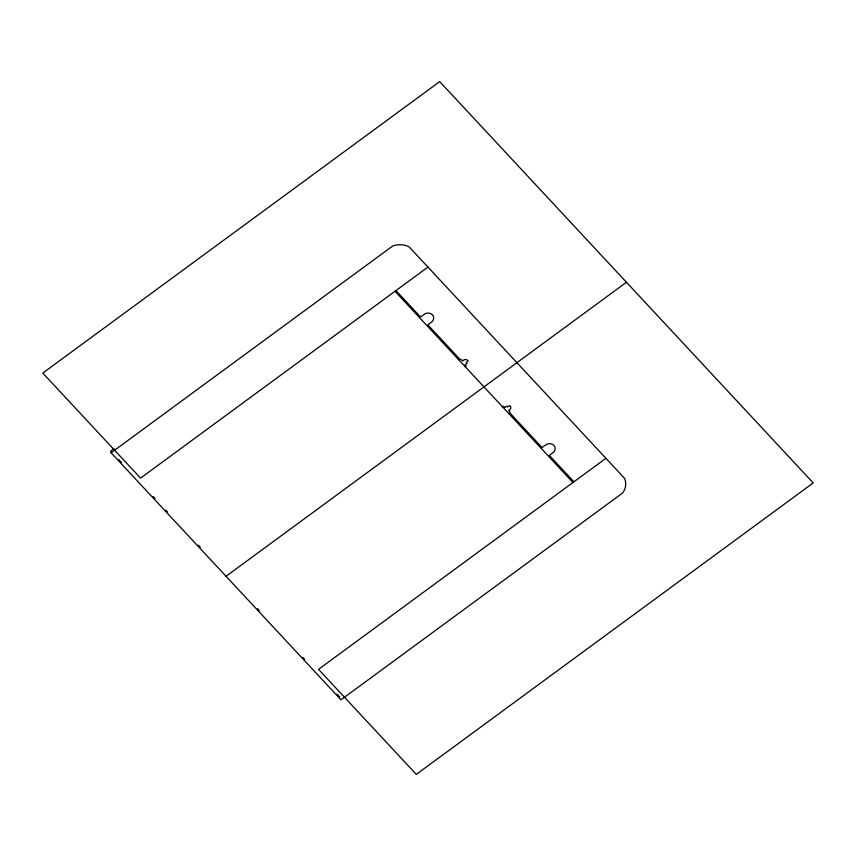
<?xml version="1.0" encoding="UTF-8"?>
<svg xmlns="http://www.w3.org/2000/svg" width="856" height="856" viewBox="0 0 856 856"><rect width="100%" height="100%" fill="white"/><g stroke="black" fill="none" stroke-linecap="round" stroke-linejoin="round"><path stroke-width="1.28" d="M114.008 448.63L110.788 450.994L111.109 452.781L340.998 699.812L622.601 493.024A18.179 15.868 -10.1 0 0 624.57 478.354L409.296 247.042A18.179 15.868 -10.1 0 0 392.701 245.993L111.109 452.781M427.947 267.083L140.566 478.119L42.8 373.066L439.716 81.609L813.2 482.934L416.284 774.391L318.528 669.349L605.909 458.313M465.257 366.785L466.231 366.079L465.086 364.849L467.023 363.425L466.167 362.495L468.157 361.029A3.103 2.707 -10.1 0 0 464.23 359.766L462.604 360.965A2.953 2.579 -10.1 0 0 458.677 359.713L459.64 358.996L427.818 324.809L431.456 322.134A5.885 5.136 -10.1 0 0 432.43 314.858A5.885 5.136 -10.1 0 0 424.202 314.345L420.564 317.009L395.964 290.569M226.048 576.291L626.453 282.266M502.686 407.007L503.66 406.29L504.805 407.52L506.741 406.097L507.597 407.028L509.598 405.551A3.103 2.707 -10.1 0 1 510.262 409.221L508.625 410.42A2.953 2.579 -10.1 0 1 509.277 414.079L510.251 413.373L542.062 447.56L545.7 444.895A5.885 5.136 -10.1 0 1 553.928 445.409A5.885 5.136 -10.1 0 1 552.955 452.696L549.317 455.36L573.927 481.8M394.99 291.286L572.953 482.506M118.845 459.651L121.531 462.54M153.096 496.459L154.915 498.417M165.807 510.123L167.626 512.07M198.496 545.24L200.315 547.198M257.517 608.659L259.325 610.606M302.906 657.44L304.725 659.388M337.104 694.184L339.789 697.062"/></g></svg>
